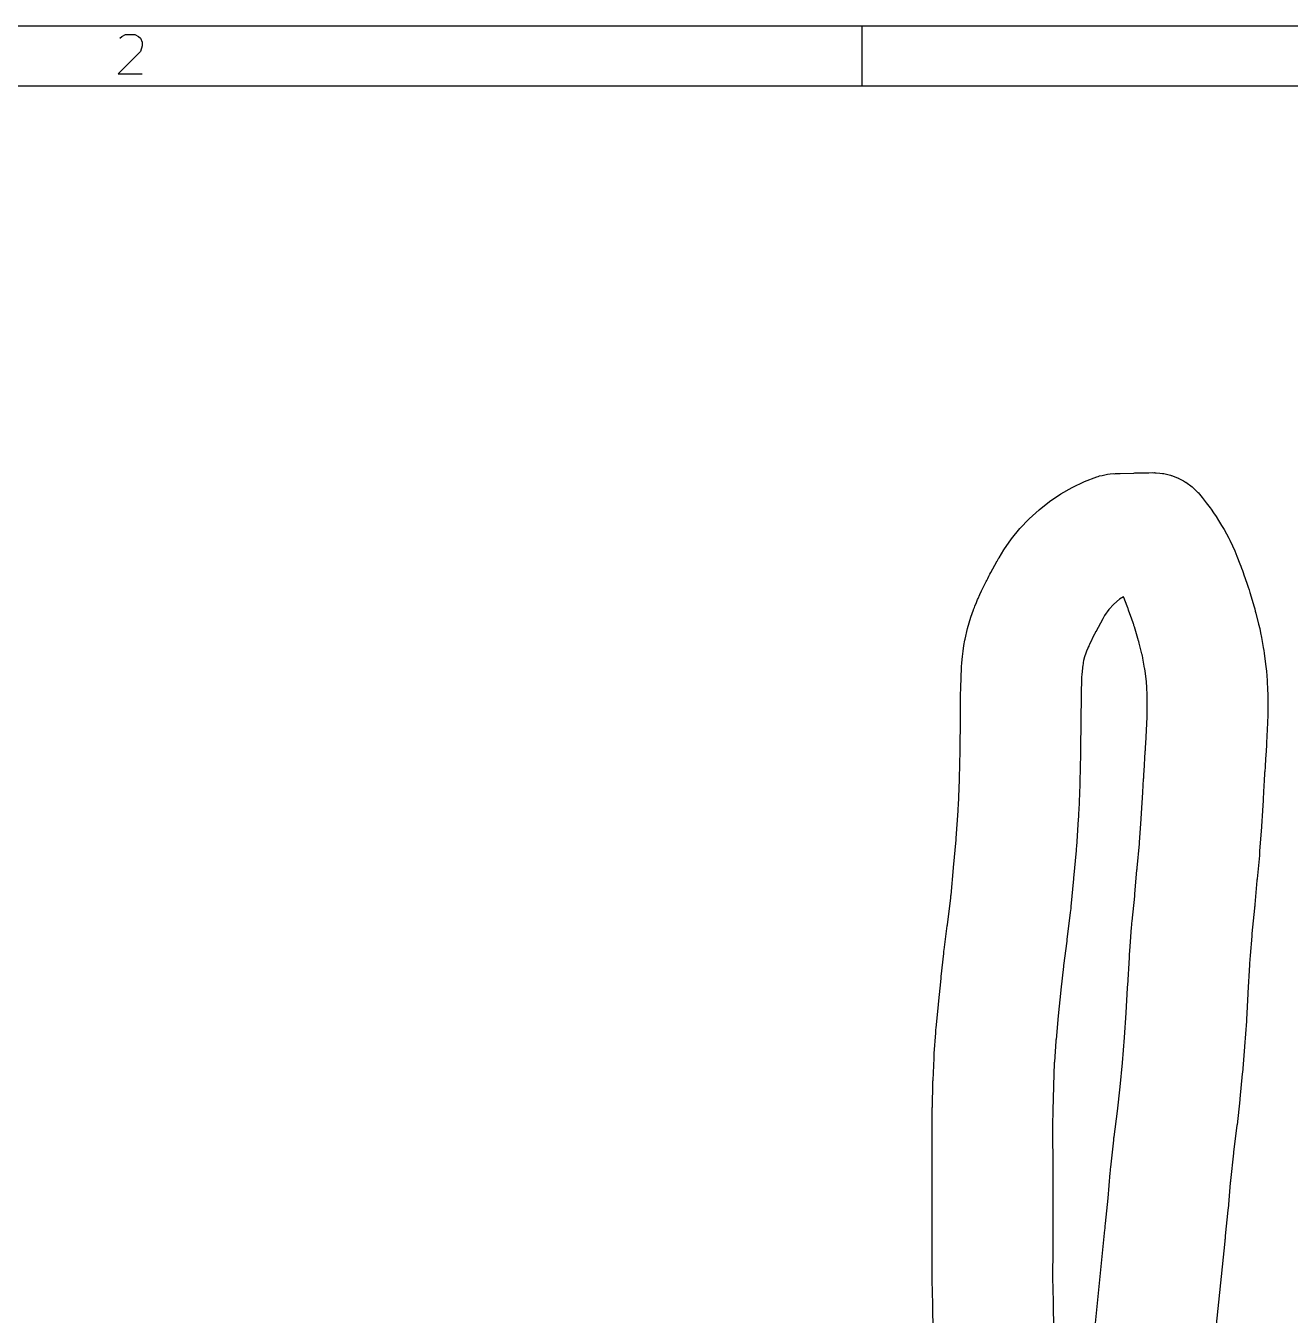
# Model space of a CAD drawing. Header units: inches. Extents: x 0.4 to 11.3, y -7.9 to -0.4.
# Drawn here: x 3.237 to 4.891, y -2.08 to -0.394 of the extents above; entities that cross this region are included whole.
import ezdxf

# ---------------------------------------------------------------- set-up
doc = ezdxf.new("R2010")
doc.units = ezdxf.units.IN
doc.header["$MEASUREMENT"] = 0
doc.layers.add('F.Cu', color=13, linetype='CONTINUOUS', true_color=0xc83434)

msp = doc.modelspace()

# ---------------------------------------------------------------- linework, layer by layer
at = {"layer": 'BLACK', "linetype": 'CONTINUOUS'}
for p, q in [((0.3937, -0.3937), (11.2993, -0.3937)), ((4.3307, -0.4724), (4.3307, -0.3937)), ((3.3601, -0.4101), (3.3625, -0.4077)), ((3.3625, -0.4077), (3.3674, -0.4053)), ((3.3674, -0.4053), (3.3796, -0.4053)), ((3.3796, -0.4053), (3.3845, -0.4077)), ((3.3845, -0.4077), (3.3869, -0.4101)), ((3.3869, -0.4101), (3.3893, -0.415)), ((3.3893, -0.4199), (3.3869, -0.4272)), ((3.3893, -0.415), (3.3893, -0.4199)), ((3.3869, -0.4272), (3.3577, -0.4564)), ((3.3577, -0.4564), (3.3893, -0.4564)), ((0.4724, -0.4724), (11.2206, -0.4724))]:
    msp.add_line(p, q, dxfattribs=at)
at = {"layer": 'F.Cu', "linetype": 'CONTINUOUS'}
for p, q in [((4.6056, -0.9973), (4.6215, -0.9898)), ((4.6215, -0.9898), (4.6378, -0.9835)), ((4.6378, -0.9835), (4.6395, -0.983)), ((4.6395, -0.983), (4.6411, -0.9824)), ((4.6411, -0.9824), (4.6447, -0.9816)), ((4.6447, -0.9816), (4.6482, -0.9807)), ((4.6482, -0.9807), (4.6499, -0.9805)), ((4.6499, -0.9805), (4.6516, -0.9801)), ((4.6516, -0.9801), (4.6552, -0.9798)), ((4.6552, -0.9798), (4.6589, -0.9793)), ((4.6589, -0.9793), (4.6606, -0.9794)), ((4.6606, -0.9794), (4.6623, -0.9792)), ((4.6623, -0.9792), (4.6626, -0.9792)), ((4.6626, -0.9792), (4.6632, -0.9792)), ((4.6632, -0.9792), (4.6638, -0.9792)), ((4.6638, -0.9792), (4.6641, -0.9792)), ((4.6641, -0.9792), (4.6665, -0.9791)), ((4.6641, -0.9792), (4.6641, -0.9792)), ((4.6665, -0.9791), (4.6665, -0.9791)), ((4.6665, -0.9791), (4.6665, -0.9791)), ((4.6665, -0.9791), (4.6671, -0.9791)), ((4.6671, -0.9791), (4.6677, -0.979)), ((4.6677, -0.979), (4.6683, -0.979)), ((4.6683, -0.979), (4.6862, -0.9785)), ((4.6683, -0.979), (4.6683, -0.979)), ((4.6862, -0.9785), (4.6873, -0.9784)), ((4.6862, -0.9785), (4.6862, -0.9785)), ((4.6862, -0.9785), (4.6862, -0.9785)), ((4.6873, -0.9784), (4.6884, -0.9784)), ((4.6884, -0.9784), (4.6895, -0.9784)), ((4.6895, -0.9784), (4.7055, -0.9781)), ((4.6895, -0.9784), (4.6895, -0.9784)), ((4.7055, -0.9781), (4.7056, -0.9781)), ((4.7056, -0.9781), (4.7057, -0.9781)), ((4.7057, -0.9781), (4.71, -0.978)), ((4.71, -0.978), (4.7123, -0.9781)), ((4.7123, -0.9781), (4.713, -0.978)), ((4.713, -0.978), (4.7135, -0.9781)), ((4.7135, -0.9781), (4.7151, -0.9781)), ((4.7151, -0.9781), (4.7199, -0.9786)), ((4.7199, -0.9786), (4.7237, -0.979)), ((4.7237, -0.979), (4.7245, -0.9792)), ((4.7245, -0.9792), (4.7254, -0.9793)), ((4.7254, -0.9793), (4.7304, -0.9805)), ((4.7304, -0.9805), (4.7342, -0.9814)), ((4.7342, -0.9814), (4.7347, -0.9816)), ((4.7347, -0.9816), (4.7353, -0.9818)), ((4.7353, -0.9818), (4.7408, -0.9839)), ((4.7408, -0.9839), (4.7442, -0.9852)), ((4.7442, -0.9852), (4.7446, -0.9854)), ((4.7446, -0.9854), (4.7449, -0.9855)), ((4.7449, -0.9855), (4.7511, -0.9889)), ((4.7511, -0.9889), (4.7537, -0.9904)), ((4.7537, -0.9904), (4.7538, -0.9904)), ((4.7538, -0.9904), (4.7539, -0.9905)), ((4.7539, -0.9905), (4.7622, -0.9967)), ((4.5759, -1.0157), (4.5904, -1.0059)), ((4.5904, -1.0059), (4.6056, -0.9973)), ((4.7622, -0.9967), (4.7623, -0.9967)), ((4.7623, -0.9967), (4.7623, -0.9967)), ((4.7623, -0.9967), (4.7635, -0.9979)), ((4.7635, -0.9979), (4.7696, -1.0038)), ((4.7696, -1.0038), (4.7698, -1.004)), ((4.7698, -1.004), (4.77, -1.0042)), ((4.77, -1.0042), (4.7755, -1.0107)), ((4.7755, -1.0107), (4.7808, -1.0173)), ((4.5491, -1.0383), (4.5621, -1.0265)), ((4.5621, -1.0265), (4.5759, -1.0157)), ((4.7808, -1.0173), (4.7859, -1.024)), ((4.7859, -1.024), (4.7859, -1.024)), ((4.7859, -1.024), (4.787, -1.0256)), ((4.787, -1.0256), (4.787, -1.0256)), ((4.787, -1.0256), (4.7904, -1.0305)), ((4.5371, -1.051), (4.5491, -1.0383)), ((4.7904, -1.0305), (4.7937, -1.0354)), ((4.7937, -1.0354), (4.7968, -1.0404)), ((4.7968, -1.0404), (4.7968, -1.0404)), ((4.7968, -1.0404), (4.8009, -1.0471)), ((4.526, -1.0646), (4.5371, -1.051)), ((4.8009, -1.0471), (4.8009, -1.0471)), ((4.8009, -1.0471), (4.8041, -1.0525)), ((4.8041, -1.0525), (4.8072, -1.058)), ((4.8072, -1.058), (4.8101, -1.0636)), ((4.5098, -1.0894), (4.516, -1.0789)), ((4.516, -1.0789), (4.526, -1.0646)), ((4.8101, -1.0636), (4.8101, -1.0636)), ((4.8101, -1.0636), (4.8101, -1.0636)), ((4.8101, -1.0636), (4.8115, -1.0665)), ((4.8115, -1.0665), (4.8115, -1.0665)), ((4.8115, -1.0665), (4.8117, -1.0667)), ((4.8117, -1.0667), (4.8118, -1.0669)), ((4.8118, -1.0669), (4.8118, -1.067)), ((4.8118, -1.067), (4.8118, -1.067)), ((4.8118, -1.067), (4.8118, -1.067)), ((4.8118, -1.067), (4.8119, -1.0671)), ((4.8119, -1.0671), (4.8119, -1.0672)), ((4.8119, -1.0672), (4.815, -1.0736)), ((4.815, -1.0736), (4.818, -1.0803)), ((4.4991, -1.1086), (4.507, -1.0941)), ((4.507, -1.0941), (4.507, -1.094)), ((4.507, -1.094), (4.5071, -1.094)), ((4.5071, -1.094), (4.5073, -1.0936)), ((4.5073, -1.0936), (4.5096, -1.0896)), ((4.5096, -1.0896), (4.5098, -1.0894)), ((4.818, -1.0803), (4.8208, -1.0871)), ((4.8208, -1.0871), (4.8208, -1.0871)), ((4.8208, -1.0871), (4.8248, -1.0974)), ((4.4964, -1.1136), (4.4978, -1.111)), ((4.4978, -1.111), (4.4979, -1.1109)), ((4.4978, -1.111), (4.4978, -1.111)), ((4.4979, -1.1109), (4.4991, -1.1086)), ((4.4991, -1.1086), (4.4991, -1.1086)), ((4.8248, -1.0974), (4.8248, -1.0974)), ((4.8248, -1.0974), (4.8259, -1.1002)), ((4.8259, -1.1002), (4.827, -1.1031)), ((4.827, -1.1031), (4.828, -1.1059)), ((4.828, -1.1059), (4.828, -1.1059)), ((4.828, -1.1059), (4.831, -1.1144)), ((4.487, -1.1325), (4.4929, -1.1205)), ((4.4929, -1.1205), (4.4931, -1.1202)), ((4.4931, -1.1202), (4.4937, -1.119)), ((4.4931, -1.1202), (4.4931, -1.1202)), ((4.4931, -1.1202), (4.4931, -1.1202)), ((4.4937, -1.119), (4.4951, -1.1163)), ((4.4937, -1.119), (4.4937, -1.119)), ((4.4937, -1.119), (4.4937, -1.119)), ((4.4951, -1.1163), (4.4964, -1.1136)), ((4.831, -1.1144), (4.831, -1.1145)), ((4.831, -1.1145), (4.8311, -1.1147)), ((4.8311, -1.1147), (4.8311, -1.1148)), ((4.8311, -1.1148), (4.8311, -1.1148)), ((4.8311, -1.1148), (4.8314, -1.1155)), ((4.8314, -1.1155), (4.8314, -1.1155)), ((4.8314, -1.1155), (4.8314, -1.1157)), ((4.8314, -1.1157), (4.8315, -1.1159)), ((4.8315, -1.1159), (4.8315, -1.1159)), ((4.8315, -1.1159), (4.8315, -1.1159)), ((4.8315, -1.1159), (4.8316, -1.1162)), ((4.8316, -1.1162), (4.8317, -1.1165)), ((4.8317, -1.1165), (4.8317, -1.1166)), ((4.8317, -1.1166), (4.8317, -1.1166)), ((4.8317, -1.1166), (4.8343, -1.124)), ((4.8343, -1.124), (4.8343, -1.124)), ((4.8343, -1.124), (4.8355, -1.1276)), ((4.8355, -1.1276), (4.8367, -1.1312)), ((4.4802, -1.1477), (4.4818, -1.1439)), ((4.4818, -1.1439), (4.4824, -1.1426)), ((4.4824, -1.1426), (4.4846, -1.1375)), ((4.4846, -1.1375), (4.487, -1.1326)), ((4.487, -1.1326), (4.487, -1.1325)), ((4.487, -1.1325), (4.487, -1.1325)), ((4.6675, -1.1436), (4.66, -1.1499)), ((4.6724, -1.1404), (4.6675, -1.1436)), ((4.6728, -1.1413), (4.6724, -1.1404)), ((4.6738, -1.1436), (4.6728, -1.1413)), ((4.6742, -1.1447), (4.6738, -1.1436)), ((4.6742, -1.1447), (4.6742, -1.1447)), ((4.6783, -1.155), (4.6742, -1.1447)), ((4.8367, -1.1312), (4.8378, -1.1348)), ((4.8378, -1.1348), (4.8378, -1.1348)), ((4.8378, -1.1348), (4.8433, -1.1533)), ((4.4729, -1.167), (4.4765, -1.1573)), ((4.4765, -1.1572), (4.4775, -1.1545)), ((4.4765, -1.1573), (4.4765, -1.1572)), ((4.4765, -1.1572), (4.4765, -1.1572)), ((4.4765, -1.1572), (4.4765, -1.1572)), ((4.4775, -1.1545), (4.4783, -1.1525)), ((4.4783, -1.1524), (4.4787, -1.1516)), ((4.4783, -1.1525), (4.4783, -1.1524)), ((4.4783, -1.1524), (4.4783, -1.1524)), ((4.4783, -1.1524), (4.4783, -1.1524)), ((4.4783, -1.1524), (4.4783, -1.1524)), ((4.4787, -1.1516), (4.4802, -1.1477)), ((4.4802, -1.1477), (4.4802, -1.1477)), ((4.4802, -1.1477), (4.4802, -1.1477)), ((4.4802, -1.1477), (4.4802, -1.1477)), ((4.4802, -1.1477), (4.4802, -1.1477)), ((4.4802, -1.1477), (4.4802, -1.1477)), ((4.4802, -1.1477), (4.4802, -1.1477)), ((4.6534, -1.1571), (4.6477, -1.165)), ((4.66, -1.1499), (4.6534, -1.1571)), ((4.6785, -1.1555), (4.6783, -1.155)), ((4.6783, -1.155), (4.6783, -1.155)), ((4.6788, -1.1564), (4.6785, -1.1555)), ((4.6792, -1.1574), (4.6788, -1.1564)), ((4.6793, -1.1578), (4.6792, -1.1574)), ((4.6823, -1.1663), (4.6793, -1.1578)), ((4.6793, -1.1578), (4.6793, -1.1578)), ((4.8433, -1.1533), (4.8433, -1.1533)), ((4.8433, -1.1533), (4.8441, -1.1562)), ((4.8441, -1.1562), (4.8449, -1.1591)), ((4.8449, -1.1591), (4.8457, -1.162)), ((4.8457, -1.162), (4.8457, -1.162)), ((4.8457, -1.162), (4.8493, -1.176)), ((4.4686, -1.1818), (4.4729, -1.167)), ((4.6454, -1.1693), (4.6363, -1.186)), ((4.6477, -1.165), (4.6454, -1.1693)), ((4.6823, -1.1664), (4.6823, -1.1663)), ((4.6824, -1.1665), (4.6823, -1.1664)), ((4.6823, -1.1664), (4.6823, -1.1664)), ((4.6823, -1.1664), (4.6823, -1.1664)), ((4.6824, -1.1666), (4.6824, -1.1665)), ((4.6824, -1.1665), (4.6824, -1.1665)), ((4.6824, -1.1667), (4.6824, -1.1666)), ((4.6824, -1.1666), (4.6824, -1.1666)), ((4.6827, -1.1674), (4.6824, -1.1667)), ((4.6827, -1.1675), (4.6827, -1.1674)), ((4.6827, -1.1674), (4.6827, -1.1674)), ((4.6827, -1.1674), (4.6827, -1.1674)), ((4.6827, -1.1676), (4.6827, -1.1675)), ((4.6828, -1.1677), (4.6827, -1.1676)), ((4.6828, -1.1678), (4.6828, -1.1677)), ((4.6828, -1.1677), (4.6828, -1.1677)), ((4.6829, -1.1679), (4.6828, -1.1678)), ((4.6828, -1.1678), (4.6828, -1.1678)), ((4.6829, -1.168), (4.6829, -1.1679)), ((4.6829, -1.1681), (4.6829, -1.168)), ((4.6829, -1.168), (4.6829, -1.168)), ((4.683, -1.1682), (4.6829, -1.1681)), ((4.683, -1.1683), (4.683, -1.1682)), ((4.683, -1.1682), (4.683, -1.1682)), ((4.6831, -1.1685), (4.683, -1.1683)), ((4.6856, -1.1759), (4.6831, -1.1685)), ((4.6859, -1.1765), (4.6856, -1.1759)), ((4.6856, -1.1759), (4.6856, -1.1759)), ((4.6862, -1.1777), (4.6859, -1.1765)), ((4.6866, -1.1789), (4.6862, -1.1777)), ((4.6868, -1.1795), (4.6866, -1.1789)), ((4.6923, -1.198), (4.6868, -1.1795)), ((4.6868, -1.1795), (4.6868, -1.1795)), ((4.8493, -1.176), (4.8493, -1.176)), ((4.8493, -1.176), (4.8507, -1.1818)), ((4.4639, -1.2041), (4.4652, -1.197)), ((4.4652, -1.1968), (4.4653, -1.1965)), ((4.4652, -1.1969), (4.4652, -1.1968)), ((4.4652, -1.197), (4.4652, -1.1969)), ((4.4652, -1.1969), (4.4652, -1.1969)), ((4.4652, -1.1969), (4.4652, -1.1969)), ((4.4653, -1.1963), (4.4654, -1.1959)), ((4.4653, -1.1965), (4.4653, -1.1963)), ((4.4654, -1.1959), (4.4686, -1.1818)), ((4.6344, -1.1898), (4.6284, -1.202)), ((4.6349, -1.1887), (4.6344, -1.1897)), ((4.6344, -1.1897), (4.6344, -1.1898)), ((4.6344, -1.1898), (4.6344, -1.1898)), ((4.6344, -1.1898), (4.6344, -1.1898)), ((4.6352, -1.1882), (4.6349, -1.1887)), ((4.6349, -1.1887), (4.6349, -1.1887)), ((4.6349, -1.1887), (4.6349, -1.1887)), ((4.6349, -1.1887), (4.6349, -1.1887)), ((4.6356, -1.1873), (4.6352, -1.1882)), ((4.6361, -1.1864), (4.6356, -1.1873)), ((4.6363, -1.186), (4.6361, -1.1864)), ((4.6363, -1.186), (4.6363, -1.186)), ((4.6363, -1.186), (4.6363, -1.186)), ((4.6363, -1.186), (4.6363, -1.186)), ((4.8507, -1.1818), (4.8519, -1.1877)), ((4.8519, -1.1877), (4.853, -1.1937)), ((4.853, -1.1937), (4.853, -1.1937)), ((4.853, -1.1937), (4.8553, -1.2067)), ((4.4621, -1.2185), (4.4629, -1.2113)), ((4.4629, -1.2113), (4.4639, -1.2041)), ((4.6242, -1.2116), (4.6233, -1.214)), ((4.626, -1.2074), (4.6242, -1.2116)), ((4.6242, -1.2116), (4.6242, -1.2116)), ((4.6261, -1.2072), (4.626, -1.2072)), ((4.626, -1.2072), (4.626, -1.2072)), ((4.626, -1.2072), (4.626, -1.2072)), ((4.626, -1.2072), (4.626, -1.2074)), ((4.626, -1.2074), (4.626, -1.2074)), ((4.6262, -1.2068), (4.6261, -1.2071)), ((4.6261, -1.2071), (4.6261, -1.2071)), ((4.6261, -1.2071), (4.6261, -1.2071)), ((4.6261, -1.2071), (4.6261, -1.2071)), ((4.6261, -1.2071), (4.6261, -1.2071)), ((4.6261, -1.2071), (4.6261, -1.2072)), ((4.6264, -1.2062), (4.6262, -1.2068)), ((4.627, -1.2048), (4.6264, -1.2062)), ((4.6272, -1.2045), (4.627, -1.2048)), ((4.6279, -1.2029), (4.6272, -1.2045)), ((4.6283, -1.2021), (4.6279, -1.2029)), ((4.6284, -1.202), (4.6283, -1.2021)), ((4.6283, -1.2021), (4.6283, -1.2021)), ((4.6284, -1.202), (4.6284, -1.202)), ((4.6924, -1.1985), (4.6923, -1.198)), ((4.6923, -1.198), (4.6923, -1.198)), ((4.6927, -1.1995), (4.6924, -1.1985)), ((4.693, -1.2004), (4.6927, -1.1995)), ((4.6931, -1.2009), (4.693, -1.2004)), ((4.6967, -1.2149), (4.6931, -1.2009)), ((4.6931, -1.2009), (4.6931, -1.2009)), ((4.8553, -1.2067), (4.8553, -1.2067)), ((4.8553, -1.2067), (4.856, -1.2104)), ((4.856, -1.2104), (4.8565, -1.2141)), ((4.4608, -1.2319), (4.4613, -1.2269)), ((4.4613, -1.2268), (4.4621, -1.2186)), ((4.4613, -1.2269), (4.4613, -1.2268)), ((4.4613, -1.2269), (4.4613, -1.2269)), ((4.4621, -1.2186), (4.4621, -1.2185)), ((4.4621, -1.2186), (4.4621, -1.2186)), ((4.6192, -1.2301), (4.6189, -1.2325)), ((4.6196, -1.2277), (4.6192, -1.2301)), ((4.6198, -1.2265), (4.6196, -1.2277)), ((4.6199, -1.2265), (4.6198, -1.2265)), ((4.6203, -1.2239), (4.6199, -1.2264)), ((4.6199, -1.2264), (4.6199, -1.2265)), ((4.6216, -1.2189), (4.6203, -1.2239)), ((4.6233, -1.214), (4.6216, -1.2189)), ((4.6969, -1.2159), (4.6967, -1.2149)), ((4.6967, -1.2149), (4.6967, -1.2149)), ((4.6974, -1.2178), (4.6969, -1.2159)), ((4.6978, -1.2198), (4.6974, -1.2178)), ((4.6979, -1.2208), (4.6978, -1.2198)), ((4.7002, -1.2339), (4.6979, -1.2208)), ((4.6979, -1.2208), (4.6979, -1.2208)), ((4.8565, -1.2141), (4.857, -1.2178)), ((4.857, -1.2178), (4.857, -1.2178)), ((4.857, -1.2178), (4.857, -1.2178)), ((4.857, -1.2178), (4.8587, -1.2315)), ((4.4597, -1.2634), (4.4603, -1.2421)), ((4.4603, -1.242), (4.4605, -1.237)), ((4.4603, -1.2421), (4.4603, -1.242)), ((4.4603, -1.2421), (4.4603, -1.2421)), ((4.4605, -1.237), (4.4608, -1.2319)), ((4.6177, -1.247), (4.6171, -1.2681)), ((4.6178, -1.2444), (4.6177, -1.2461)), ((4.6177, -1.2461), (4.6177, -1.247)), ((4.6177, -1.247), (4.6177, -1.247)), ((4.6179, -1.2427), (4.6178, -1.2444)), ((4.618, -1.242), (4.6179, -1.2427)), ((4.6188, -1.2338), (4.618, -1.242)), ((4.6189, -1.2325), (4.6188, -1.2338)), ((4.6188, -1.2338), (4.6188, -1.2338)), ((4.7003, -1.2345), (4.7002, -1.2339)), ((4.7002, -1.2339), (4.7002, -1.2339)), ((4.7005, -1.2357), (4.7003, -1.2345)), ((4.7007, -1.2369), (4.7005, -1.2357)), ((4.7008, -1.2376), (4.7007, -1.2369)), ((4.7025, -1.2512), (4.7008, -1.2376)), ((4.7008, -1.2376), (4.7008, -1.2376)), ((4.8587, -1.2315), (4.8587, -1.2315)), ((4.8587, -1.2315), (4.8594, -1.2376)), ((4.8594, -1.2376), (4.86, -1.2437)), ((4.86, -1.2437), (4.8603, -1.2498)), ((4.4596, -1.2651), (4.4597, -1.2635)), ((4.4597, -1.2635), (4.4597, -1.2634)), ((4.4597, -1.2634), (4.4597, -1.2634)), ((4.7025, -1.2513), (4.7025, -1.2512)), ((4.7026, -1.2523), (4.7025, -1.2513)), ((4.7028, -1.2543), (4.7026, -1.2523)), ((4.703, -1.2563), (4.7028, -1.2543)), ((4.703, -1.2573), (4.703, -1.2563)), ((4.7037, -1.2705), (4.703, -1.2573)), ((4.703, -1.2573), (4.703, -1.2573)), ((4.8603, -1.2498), (4.8603, -1.2498)), ((4.8603, -1.2498), (4.861, -1.2629)), ((4.861, -1.2629), (4.861, -1.2629)), ((4.861, -1.2629), (4.8611, -1.267)), ((4.4593, -1.3017), (4.4596, -1.2685)), ((4.4596, -1.2668), (4.4596, -1.2651)), ((4.4596, -1.2684), (4.4596, -1.2668)), ((4.4596, -1.2685), (4.4596, -1.2684)), ((4.4596, -1.2685), (4.4596, -1.2685)), ((4.617, -1.2696), (4.6168, -1.3028)), ((4.6171, -1.2683), (4.617, -1.2689)), ((4.617, -1.2689), (4.617, -1.2694)), ((4.617, -1.2694), (4.617, -1.2696)), ((4.617, -1.2696), (4.617, -1.2696)), ((4.6171, -1.2681), (4.6171, -1.2681)), ((4.6171, -1.2681), (4.6171, -1.2683)), ((4.7037, -1.2712), (4.7037, -1.2705)), ((4.7037, -1.2705), (4.7037, -1.2705)), ((4.7037, -1.2726), (4.7037, -1.2712)), ((4.7037, -1.2739), (4.7037, -1.2726)), ((4.7037, -1.2746), (4.7037, -1.2739)), ((4.7037, -1.2942), (4.7037, -1.2746)), ((4.7037, -1.2746), (4.7037, -1.2746)), ((4.8611, -1.267), (4.8612, -1.2711)), ((4.8612, -1.2753), (4.8611, -1.2949)), ((4.8612, -1.2711), (4.8612, -1.2752)), ((4.8612, -1.2752), (4.8612, -1.2753)), ((4.7023, -1.3235), (4.7036, -1.2977)), ((4.7036, -1.296), (4.7037, -1.2948)), ((4.7036, -1.2971), (4.7036, -1.296)), ((4.7036, -1.2977), (4.7036, -1.2971)), ((4.7036, -1.2977), (4.7036, -1.2977)), ((4.7037, -1.2948), (4.7037, -1.2942)), ((4.7037, -1.2942), (4.7037, -1.2942)), ((4.8611, -1.2949), (4.8611, -1.2949)), ((4.8611, -1.2949), (4.8611, -1.2984)), ((4.4591, -1.3389), (4.4593, -1.3018)), ((4.4593, -1.3018), (4.4593, -1.3017)), ((4.4593, -1.3017), (4.4593, -1.3017)), ((4.6168, -1.3029), (4.6165, -1.3401)), ((4.6168, -1.3028), (4.6168, -1.3029)), ((4.6168, -1.3029), (4.6168, -1.3029)), ((4.8609, -1.3054), (4.8596, -1.3312)), ((4.861, -1.3019), (4.8609, -1.3054)), ((4.8609, -1.3054), (4.8609, -1.3054)), ((4.8611, -1.2984), (4.861, -1.3019)), ((4.7014, -1.3377), (4.7022, -1.3248)), ((4.7022, -1.3248), (4.7023, -1.3246)), ((4.7022, -1.3248), (4.7022, -1.3248)), ((4.7023, -1.3237), (4.7023, -1.3235)), ((4.7023, -1.3235), (4.7023, -1.3235)), ((4.7023, -1.3241), (4.7023, -1.3237)), ((4.7023, -1.3246), (4.7023, -1.3241)), ((4.8596, -1.3312), (4.8595, -1.3324)), ((4.8596, -1.3312), (4.8596, -1.3312)), ((4.458, -1.3781), (4.459, -1.3413)), ((4.459, -1.3401), (4.4591, -1.3393)), ((4.459, -1.3409), (4.459, -1.3401)), ((4.459, -1.3413), (4.459, -1.3409)), ((4.459, -1.3413), (4.459, -1.3413)), ((4.4591, -1.3393), (4.4591, -1.3389)), ((4.4591, -1.3389), (4.4591, -1.3389)), ((4.6164, -1.3456), (4.6154, -1.3824)), ((4.6165, -1.3437), (4.6164, -1.3456)), ((4.6164, -1.3456), (4.6164, -1.3456)), ((4.6165, -1.3401), (4.6165, -1.3401)), ((4.6165, -1.3401), (4.6165, -1.3401)), ((4.6165, -1.3401), (4.6165, -1.3419)), ((4.6165, -1.3419), (4.6165, -1.3437)), ((4.7004, -1.3527), (4.7011, -1.3417)), ((4.7011, -1.3417), (4.7011, -1.3416)), ((4.7011, -1.3416), (4.7011, -1.3416)), ((4.7011, -1.3416), (4.7012, -1.3416)), ((4.7012, -1.3413), (4.7014, -1.338)), ((4.7012, -1.3414), (4.7012, -1.3413)), ((4.7012, -1.3415), (4.7012, -1.3414)), ((4.7012, -1.3414), (4.7012, -1.3414)), ((4.7012, -1.3416), (4.7012, -1.3415)), ((4.7012, -1.3415), (4.7012, -1.3415)), ((4.7014, -1.3378), (4.7014, -1.3377)), ((4.7014, -1.3379), (4.7014, -1.3378)), ((4.7014, -1.3378), (4.7014, -1.3378)), ((4.7014, -1.3378), (4.7014, -1.3378)), ((4.7014, -1.338), (4.7014, -1.3379)), ((4.7014, -1.3379), (4.7014, -1.3379)), ((4.7014, -1.338), (4.7014, -1.338)), ((4.7014, -1.338), (4.7014, -1.338)), ((4.8585, -1.3482), (4.8583, -1.3514)), ((4.8586, -1.3478), (4.8585, -1.348)), ((4.8585, -1.348), (4.8585, -1.3481)), ((4.8585, -1.3481), (4.8585, -1.3482)), ((4.8585, -1.3482), (4.8585, -1.3482)), ((4.8594, -1.335), (4.8586, -1.3478)), ((4.8586, -1.3478), (4.8586, -1.3478)), ((4.8595, -1.3337), (4.8594, -1.335)), ((4.8594, -1.335), (4.8594, -1.335)), ((4.8595, -1.3324), (4.8595, -1.3337)), ((4.6992, -1.3738), (4.6999, -1.361)), ((4.6999, -1.361), (4.7, -1.3601)), ((4.6999, -1.361), (4.6999, -1.361)), ((4.7, -1.3592), (4.7001, -1.3583)), ((4.7, -1.3601), (4.7, -1.3592)), ((4.7001, -1.3583), (4.7004, -1.353)), ((4.7001, -1.3583), (4.7001, -1.3583)), ((4.7004, -1.353), (4.7004, -1.3527)), ((4.7004, -1.353), (4.7004, -1.353)), ((4.7004, -1.353), (4.7004, -1.353)), ((4.8576, -1.3632), (4.8572, -1.3685)), ((4.8583, -1.352), (4.8576, -1.3629)), ((4.8576, -1.3629), (4.8576, -1.3629)), ((4.8576, -1.3629), (4.8576, -1.3629)), ((4.8576, -1.3629), (4.8576, -1.3632)), ((4.8576, -1.3632), (4.8576, -1.3632)), ((4.8583, -1.3514), (4.8583, -1.3515)), ((4.8583, -1.3515), (4.8583, -1.3516)), ((4.8583, -1.3516), (4.8583, -1.3518)), ((4.8583, -1.3518), (4.8583, -1.352)), ((4.4566, -1.4138), (4.458, -1.3795)), ((4.458, -1.3783), (4.458, -1.3781)), ((4.458, -1.3781), (4.458, -1.3781)), ((4.458, -1.3788), (4.458, -1.3783)), ((4.458, -1.3793), (4.458, -1.3788)), ((4.458, -1.3795), (4.458, -1.3793)), ((4.458, -1.3795), (4.458, -1.3795)), ((4.6154, -1.3824), (4.6154, -1.3824)), ((4.6154, -1.3824), (4.6154, -1.3835)), ((4.698, -1.3958), (4.6989, -1.3785)), ((4.6989, -1.3782), (4.699, -1.3781)), ((4.6989, -1.3783), (4.6989, -1.3782)), ((4.6989, -1.3782), (4.6989, -1.3782)), ((4.6989, -1.3784), (4.6989, -1.3783)), ((4.6989, -1.3783), (4.6989, -1.3783)), ((4.6989, -1.3785), (4.6989, -1.3784)), ((4.6989, -1.3784), (4.6989, -1.3784)), ((4.6989, -1.3784), (4.6989, -1.3784)), ((4.699, -1.3773), (4.6992, -1.3738)), ((4.699, -1.3776), (4.699, -1.3773)), ((4.699, -1.3773), (4.699, -1.3773)), ((4.699, -1.3773), (4.699, -1.3773)), ((4.699, -1.3781), (4.699, -1.3776)), ((4.699, -1.3776), (4.699, -1.3776)), ((4.6992, -1.3738), (4.6992, -1.3738)), ((4.6992, -1.3738), (4.6992, -1.3738)), ((4.8564, -1.3825), (4.8562, -1.386)), ((4.8571, -1.3698), (4.8564, -1.3825)), ((4.8564, -1.3825), (4.8564, -1.3825)), ((4.8572, -1.3692), (4.8571, -1.3696)), ((4.8571, -1.3696), (4.8571, -1.3698)), ((4.8571, -1.3698), (4.8571, -1.3698)), ((4.8572, -1.3685), (4.8572, -1.3686)), ((4.8572, -1.3686), (4.8572, -1.3686)), ((4.8572, -1.3686), (4.8572, -1.3688)), ((4.8572, -1.3688), (4.8572, -1.3692)), ((4.6153, -1.3857), (4.614, -1.4199)), ((4.6154, -1.3846), (4.6153, -1.3857)), ((4.6153, -1.3857), (4.6153, -1.3857)), ((4.6154, -1.3835), (4.6154, -1.3846)), ((4.6971, -1.4096), (4.6979, -1.3965)), ((4.6979, -1.3962), (4.698, -1.3959)), ((4.6979, -1.3964), (4.6979, -1.3962)), ((4.6979, -1.3965), (4.6979, -1.3964)), ((4.6979, -1.3965), (4.6979, -1.3965)), ((4.698, -1.3959), (4.698, -1.3958)), ((4.698, -1.3958), (4.698, -1.3958)), ((4.8562, -1.3872), (4.8552, -1.4045)), ((4.8562, -1.386), (4.8562, -1.386)), ((4.8562, -1.386), (4.8562, -1.3863)), ((4.8562, -1.3863), (4.8562, -1.3863)), ((4.8562, -1.3863), (4.8562, -1.3863)), ((4.8562, -1.3863), (4.8562, -1.3868)), ((4.8562, -1.3868), (4.8562, -1.3869)), ((4.8562, -1.3869), (4.8562, -1.3871)), ((4.8562, -1.3871), (4.8562, -1.3872)), ((4.8562, -1.3872), (4.8562, -1.3872)), ((4.4565, -1.4162), (4.4566, -1.4138)), ((4.4565, -1.4168), (4.4565, -1.4162)), ((4.4565, -1.4162), (4.4565, -1.4162)), ((4.4566, -1.4138), (4.4566, -1.4138)), ((4.4566, -1.4138), (4.4566, -1.4138)), ((4.6957, -1.4303), (4.6971, -1.4099)), ((4.6971, -1.4097), (4.6971, -1.4096)), ((4.6971, -1.4096), (4.6971, -1.4096)), ((4.6971, -1.4096), (4.6971, -1.4096)), ((4.6971, -1.4098), (4.6971, -1.4097)), ((4.6971, -1.4097), (4.6971, -1.4097)), ((4.6971, -1.4099), (4.6971, -1.4098)), ((4.6971, -1.4098), (4.6971, -1.4098)), ((4.6971, -1.4098), (4.6971, -1.4098)), ((4.8551, -1.4068), (4.8542, -1.4198)), ((4.8552, -1.4053), (4.8551, -1.406)), ((4.8551, -1.406), (4.8551, -1.4068)), ((4.8551, -1.4068), (4.8551, -1.4068)), ((4.8552, -1.4045), (4.8552, -1.4045)), ((4.8552, -1.4045), (4.8552, -1.4053)), ((4.4538, -1.4561), (4.4563, -1.4201)), ((4.4563, -1.42), (4.4564, -1.4194)), ((4.4563, -1.4201), (4.4563, -1.42)), ((4.4563, -1.42), (4.4563, -1.42)), ((4.4564, -1.4194), (4.4565, -1.4181)), ((4.4565, -1.4181), (4.4565, -1.4168)), ((4.6134, -1.4312), (4.6109, -1.4672)), ((4.6136, -1.4283), (4.6134, -1.4312)), ((4.6134, -1.4312), (4.6134, -1.4312)), ((4.6138, -1.4253), (4.6136, -1.4283)), ((4.6139, -1.4223), (4.6138, -1.4253)), ((4.614, -1.4199), (4.6139, -1.4223)), ((4.6139, -1.4223), (4.6139, -1.4223)), ((4.6139, -1.4223), (4.6139, -1.4223)), ((4.6935, -1.4617), (4.6957, -1.4307)), ((4.6957, -1.4304), (4.6957, -1.4303)), ((4.6957, -1.4303), (4.6957, -1.4303)), ((4.6957, -1.4305), (4.6957, -1.4304)), ((4.6957, -1.4306), (4.6957, -1.4305)), ((4.6957, -1.4307), (4.6957, -1.4306)), ((4.6957, -1.4307), (4.6957, -1.4307)), ((4.8542, -1.4201), (4.8529, -1.4405)), ((4.8542, -1.4198), (4.8542, -1.4198)), ((4.8542, -1.4198), (4.8542, -1.4199)), ((4.8542, -1.4199), (4.8542, -1.4201)), ((4.8542, -1.4201), (4.8542, -1.4201)), ((4.8542, -1.4201), (4.8542, -1.4201)), ((4.8528, -1.4416), (4.8506, -1.4726)), ((4.8529, -1.4406), (4.8528, -1.4409)), ((4.8528, -1.4409), (4.8528, -1.4413)), ((4.8528, -1.4413), (4.8528, -1.4416)), ((4.8528, -1.4416), (4.8528, -1.4416)), ((4.8528, -1.4416), (4.8528, -1.4416)), ((4.8529, -1.4405), (4.8529, -1.4406)), ((4.8529, -1.4406), (4.8529, -1.4406)), ((4.4504, -1.4942), (4.4536, -1.4583)), ((4.4536, -1.4579), (4.4537, -1.4572)), ((4.4536, -1.4583), (4.4536, -1.4579)), ((4.4536, -1.4583), (4.4536, -1.4583)), ((4.4537, -1.4572), (4.4538, -1.4565)), ((4.4538, -1.4565), (4.4538, -1.4561)), ((4.4538, -1.4561), (4.4538, -1.4561)), ((4.6904, -1.4946), (4.6934, -1.4636)), ((4.6934, -1.4633), (4.6935, -1.4626)), ((4.6934, -1.4636), (4.6934, -1.4633)), ((4.6934, -1.4636), (4.6934, -1.4636)), ((4.6935, -1.462), (4.6935, -1.4617)), ((4.6935, -1.4617), (4.6935, -1.4617)), ((4.6935, -1.4626), (4.6935, -1.462)), ((4.6105, -1.4723), (4.6072, -1.5082)), ((4.6106, -1.4706), (4.6105, -1.4723)), ((4.6105, -1.4723), (4.6105, -1.4723)), ((4.6107, -1.4689), (4.6106, -1.4706)), ((4.6109, -1.4672), (4.6107, -1.4689)), ((4.6109, -1.4672), (4.6109, -1.4672)), ((4.8502, -1.4785), (4.8472, -1.5094)), ((4.8503, -1.4765), (4.8502, -1.4785)), ((4.8502, -1.4785), (4.8502, -1.4785)), ((4.8505, -1.4746), (4.8503, -1.4765)), ((4.8506, -1.4726), (4.8505, -1.4746)), ((4.8506, -1.4726), (4.8506, -1.4726)), ((4.447, -1.5306), (4.4503, -1.4947)), ((4.4503, -1.4946), (4.4504, -1.4945)), ((4.4503, -1.4947), (4.4503, -1.4946)), ((4.4503, -1.4947), (4.4503, -1.4947)), ((4.4504, -1.4943), (4.4504, -1.4942)), ((4.4504, -1.4942), (4.4504, -1.4942)), ((4.4504, -1.4945), (4.4504, -1.4943)), ((4.6874, -1.5292), (4.6902, -1.4975)), ((4.6902, -1.4971), (4.6903, -1.4965)), ((4.6902, -1.4975), (4.6902, -1.4971)), ((4.6902, -1.4975), (4.6902, -1.4975)), ((4.6903, -1.4959), (4.6904, -1.4954)), ((4.6903, -1.4965), (4.6903, -1.4959)), ((4.6903, -1.4959), (4.6903, -1.4959)), ((4.6903, -1.4959), (4.6903, -1.4959)), ((4.6904, -1.4947), (4.6904, -1.4946)), ((4.6904, -1.4946), (4.6904, -1.4946)), ((4.6904, -1.4948), (4.6904, -1.4947)), ((4.6904, -1.4947), (4.6904, -1.4947)), ((4.6904, -1.4949), (4.6904, -1.4948)), ((4.6904, -1.495), (4.6904, -1.4949)), ((4.6904, -1.4951), (4.6904, -1.495)), ((4.6904, -1.4954), (4.6904, -1.4951)), ((4.6071, -1.5094), (4.6038, -1.5453)), ((4.6072, -1.509), (4.6071, -1.5094)), ((4.6071, -1.5094), (4.6071, -1.5094)), ((4.6072, -1.5082), (4.6072, -1.5082)), ((4.6072, -1.5082), (4.6072, -1.5086)), ((4.6072, -1.5086), (4.6072, -1.509)), ((4.8471, -1.5112), (4.8443, -1.5428)), ((4.8472, -1.51), (4.8471, -1.5103)), ((4.8471, -1.5103), (4.8471, -1.5103)), ((4.8471, -1.5103), (4.8471, -1.5104)), ((4.8471, -1.5104), (4.8471, -1.5107)), ((4.8471, -1.5107), (4.8471, -1.5109)), ((4.8471, -1.5109), (4.8471, -1.511)), ((4.8471, -1.511), (4.8471, -1.5111)), ((4.8471, -1.5111), (4.8471, -1.5112)), ((4.8472, -1.5094), (4.8472, -1.5094)), ((4.8472, -1.5094), (4.8472, -1.5097)), ((4.8472, -1.5097), (4.8472, -1.51)), ((4.8472, -1.51), (4.8472, -1.51)), ((4.4423, -1.5694), (4.4466, -1.534)), ((4.4466, -1.534), (4.4467, -1.5334)), ((4.4466, -1.534), (4.4466, -1.534)), ((4.4466, -1.534), (4.4466, -1.534)), ((4.4467, -1.5334), (4.4468, -1.5323)), ((4.4468, -1.5323), (4.4469, -1.5311)), ((4.4469, -1.5311), (4.447, -1.5306)), ((4.447, -1.5306), (4.447, -1.5306)), ((4.6838, -1.5647), (4.6872, -1.5317)), ((4.6872, -1.5314), (4.6873, -1.531)), ((4.6872, -1.5317), (4.6872, -1.5314)), ((4.6873, -1.53), (4.6874, -1.5297)), ((4.6873, -1.5302), (4.6873, -1.53)), ((4.6873, -1.5303), (4.6873, -1.5302)), ((4.6873, -1.5305), (4.6873, -1.5303)), ((4.6873, -1.531), (4.6873, -1.5305)), ((4.6874, -1.5293), (4.6874, -1.5292)), ((4.6874, -1.5294), (4.6874, -1.5293)), ((4.6874, -1.5295), (4.6874, -1.5294)), ((4.6874, -1.5294), (4.6874, -1.5294)), ((4.6874, -1.5296), (4.6874, -1.5295)), ((4.6874, -1.5297), (4.6874, -1.5296)), ((4.6874, -1.5297), (4.6874, -1.5297)), ((4.6032, -1.5506), (4.6029, -1.5532)), ((4.6035, -1.5479), (4.6032, -1.5506)), ((4.6038, -1.5453), (4.6035, -1.5479)), ((4.6038, -1.5453), (4.6038, -1.5453)), ((4.8439, -1.5477), (4.8405, -1.5808)), ((4.844, -1.5463), (4.8439, -1.5477)), ((4.8439, -1.5477), (4.8439, -1.5477)), ((4.8439, -1.5477), (4.8439, -1.5477)), ((4.8441, -1.545), (4.844, -1.5463)), ((4.8442, -1.544), (4.8441, -1.545)), ((4.8443, -1.5433), (4.8442, -1.5436)), ((4.8442, -1.5436), (4.8442, -1.5436)), ((4.8442, -1.5436), (4.8442, -1.5437)), ((4.8442, -1.5437), (4.8442, -1.544)), ((4.8442, -1.544), (4.8442, -1.544)), ((4.8443, -1.5428), (4.8443, -1.5429)), ((4.8443, -1.5429), (4.8443, -1.5433)), ((4.6029, -1.5532), (4.5986, -1.5886)), ((4.6029, -1.5532), (4.6029, -1.5532)), ((4.6833, -1.5699), (4.6836, -1.5673)), ((4.6836, -1.5673), (4.6838, -1.5647)), ((4.6838, -1.5647), (4.6838, -1.5647)), ((4.438, -1.602), (4.4421, -1.5705)), ((4.4421, -1.5704), (4.4422, -1.5702)), ((4.4421, -1.5705), (4.4421, -1.5704)), ((4.4421, -1.5704), (4.4421, -1.5704)), ((4.4422, -1.5696), (4.4423, -1.5694)), ((4.4422, -1.5699), (4.4422, -1.5696)), ((4.4422, -1.5702), (4.4422, -1.5699)), ((4.4423, -1.5694), (4.4423, -1.5694)), ((4.6812, -1.5978), (4.6831, -1.5724)), ((4.6831, -1.5724), (4.6833, -1.5699)), ((4.6831, -1.5724), (4.6831, -1.5724)), ((4.8402, -1.5841), (4.8383, -1.6094)), ((4.8403, -1.5824), (4.8402, -1.5835)), ((4.8402, -1.5835), (4.8402, -1.5841)), ((4.8402, -1.5841), (4.8402, -1.5841)), ((4.8404, -1.5813), (4.8403, -1.5824)), ((4.8405, -1.5808), (4.8404, -1.5813)), ((4.8405, -1.5808), (4.8405, -1.5808)), ((4.5983, -1.5909), (4.5941, -1.6224)), ((4.5984, -1.5902), (4.5983, -1.5909)), ((4.5983, -1.5909), (4.5983, -1.5909)), ((4.5985, -1.5894), (4.5984, -1.5902)), ((4.5986, -1.5886), (4.5985, -1.5894)), ((4.5986, -1.5886), (4.5986, -1.5886)), ((4.6805, -1.6084), (4.6812, -1.5978)), ((4.6812, -1.5978), (4.6812, -1.5978)), ((4.4341, -1.6371), (4.4374, -1.6068)), ((4.4374, -1.6067), (4.4376, -1.6052)), ((4.4374, -1.6068), (4.4374, -1.6067)), ((4.4374, -1.6068), (4.4374, -1.6068)), ((4.4376, -1.6052), (4.4378, -1.6036)), ((4.4378, -1.6036), (4.438, -1.6021)), ((4.438, -1.6021), (4.438, -1.602)), ((4.438, -1.602), (4.438, -1.602)), ((4.678, -1.6485), (4.6802, -1.6121)), ((4.6802, -1.6121), (4.6803, -1.6108)), ((4.6802, -1.6121), (4.6802, -1.6121)), ((4.6802, -1.6121), (4.6802, -1.6121)), ((4.6803, -1.6108), (4.6804, -1.6096)), ((4.6804, -1.6096), (4.6805, -1.6084)), ((4.6805, -1.6084), (4.6805, -1.6084)), ((4.8383, -1.6094), (4.8375, -1.62)), ((4.8383, -1.6094), (4.8383, -1.6094)), ((4.8383, -1.6094), (4.8383, -1.6094)), ((4.594, -1.6239), (4.5907, -1.6542)), ((4.5941, -1.6231), (4.594, -1.6237)), ((4.594, -1.6237), (4.594, -1.6239)), ((4.594, -1.6239), (4.594, -1.6239)), ((4.5941, -1.6224), (4.5941, -1.6224)), ((4.5941, -1.6224), (4.5941, -1.6226)), ((4.5941, -1.6226), (4.5941, -1.6231)), ((4.8374, -1.6217), (4.8352, -1.6581)), ((4.8375, -1.6204), (4.8374, -1.6209)), ((4.8374, -1.6209), (4.8374, -1.6214)), ((4.8374, -1.6214), (4.8374, -1.6217)), ((4.8374, -1.6217), (4.8374, -1.6217)), ((4.8375, -1.62), (4.8375, -1.6201)), ((4.8375, -1.6201), (4.8375, -1.6201)), ((4.8375, -1.6201), (4.8375, -1.6204)), ((4.4305, -1.6731), (4.4339, -1.6393)), ((4.4339, -1.6392), (4.434, -1.6385)), ((4.4339, -1.6393), (4.4339, -1.6392)), ((4.4339, -1.6392), (4.4339, -1.6392)), ((4.434, -1.6379), (4.4341, -1.6372)), ((4.434, -1.6385), (4.434, -1.6379)), ((4.4341, -1.6372), (4.4341, -1.6371)), ((4.4341, -1.6372), (4.4341, -1.6372)), ((4.6762, -1.6844), (4.6778, -1.6516)), ((4.6778, -1.6516), (4.6779, -1.6506)), ((4.6778, -1.6516), (4.6778, -1.6516)), ((4.6779, -1.6495), (4.678, -1.6485)), ((4.6779, -1.6506), (4.6779, -1.6495)), ((4.678, -1.6485), (4.678, -1.6485)), ((4.5906, -1.6548), (4.5873, -1.6885)), ((4.5907, -1.6543), (4.5906, -1.6545)), ((4.5906, -1.6545), (4.5906, -1.6547)), ((4.5906, -1.6547), (4.5906, -1.6548)), ((4.5906, -1.6548), (4.5906, -1.6548)), ((4.5907, -1.6542), (4.5907, -1.6542)), ((4.5907, -1.6542), (4.5907, -1.6543)), ((4.8351, -1.6594), (4.8334, -1.6933)), ((4.8352, -1.6583), (4.8351, -1.6587)), ((4.8351, -1.6587), (4.8351, -1.6592)), ((4.8351, -1.6592), (4.8351, -1.6594)), ((4.8351, -1.6594), (4.8351, -1.6594)), ((4.8352, -1.6581), (4.8352, -1.6581)), ((4.8352, -1.6581), (4.8352, -1.6583)), ((4.4275, -1.7044), (4.4305, -1.6734)), ((4.4305, -1.6732), (4.4305, -1.6731)), ((4.4305, -1.6734), (4.4305, -1.6732)), ((4.6737, -1.7165), (4.6762, -1.6844)), ((4.5873, -1.6885), (4.5843, -1.7195)), ((4.8333, -1.6954), (4.8307, -1.7286)), ((4.8334, -1.6933), (4.8333, -1.6943)), ((4.8333, -1.6943), (4.8333, -1.6954)), ((4.4251, -1.7375), (4.427, -1.7104)), ((4.427, -1.7104), (4.4272, -1.7084)), ((4.427, -1.7104), (4.427, -1.7104)), ((4.427, -1.7104), (4.427, -1.7104)), ((4.4272, -1.7084), (4.4273, -1.7064)), ((4.4273, -1.7064), (4.4275, -1.7044)), ((4.4275, -1.7044), (4.4275, -1.7044)), ((4.5843, -1.7195), (4.5842, -1.7198)), ((4.5842, -1.7198), (4.5842, -1.7204)), ((4.5843, -1.7195), (4.5843, -1.7195)), ((4.6711, -1.7499), (4.6737, -1.7165)), ((4.5841, -1.7214), (4.5822, -1.7486)), ((4.5842, -1.7204), (4.5841, -1.7211)), ((4.5841, -1.7211), (4.5841, -1.7214)), ((4.5841, -1.7214), (4.5841, -1.7214)), ((4.8307, -1.7288), (4.828, -1.763)), ((4.8307, -1.7286), (4.8307, -1.7287)), ((4.8307, -1.7287), (4.8307, -1.7288)), ((4.4235, -1.7725), (4.4248, -1.7435)), ((4.4248, -1.7434), (4.4249, -1.7415)), ((4.4248, -1.7435), (4.4248, -1.7434)), ((4.4248, -1.7434), (4.4248, -1.7434)), ((4.4249, -1.7415), (4.425, -1.7395)), ((4.425, -1.7395), (4.4251, -1.7376)), ((4.4251, -1.7376), (4.4251, -1.7375)), ((4.4251, -1.7376), (4.4251, -1.7376)), ((4.5821, -1.7504), (4.5808, -1.7794)), ((4.5822, -1.7489), (4.5821, -1.7495)), ((4.5821, -1.7495), (4.5821, -1.7502)), ((4.5821, -1.7502), (4.5821, -1.7504)), ((4.5822, -1.7486), (4.5822, -1.7486)), ((4.5822, -1.7486), (4.5822, -1.7489)), ((4.6681, -1.7813), (4.6711, -1.7499)), ((4.8279, -1.7643), (4.8248, -1.7969)), ((4.828, -1.763), (4.8279, -1.7637)), ((4.8279, -1.7637), (4.8279, -1.7643)), ((4.4226, -1.8074), (4.4234, -1.7765)), ((4.4234, -1.7738), (4.4235, -1.7725)), ((4.4234, -1.7751), (4.4234, -1.7738)), ((4.4234, -1.7764), (4.4234, -1.7751)), ((4.4234, -1.7765), (4.4234, -1.7764)), ((4.4234, -1.7764), (4.4234, -1.7764)), ((4.4235, -1.7725), (4.4235, -1.7725)), ((4.4235, -1.7725), (4.4235, -1.7725)), ((4.5808, -1.7806), (4.58, -1.8115)), ((4.5808, -1.7794), (4.5808, -1.7794)), ((4.5808, -1.7794), (4.5808, -1.7795)), ((4.5808, -1.7795), (4.5808, -1.78)), ((4.5808, -1.78), (4.5808, -1.7804)), ((4.5808, -1.7804), (4.5808, -1.7806)), ((4.5808, -1.7806), (4.5808, -1.7806)), ((4.6645, -1.8128), (4.6681, -1.7813)), ((4.8246, -1.7982), (4.821, -1.8309)), ((4.8247, -1.7976), (4.8246, -1.7982)), ((4.8248, -1.7969), (4.8247, -1.7976)), ((4.4223, -1.8293), (4.4225, -1.8111)), ((4.4225, -1.8087), (4.4226, -1.8075)), ((4.4225, -1.8099), (4.4225, -1.8087)), ((4.4225, -1.8111), (4.4225, -1.8099)), ((4.4225, -1.8111), (4.4225, -1.8111)), ((4.4225, -1.8111), (4.4225, -1.8111)), ((4.4226, -1.8075), (4.4226, -1.8074)), ((4.4226, -1.8075), (4.4226, -1.8075)), ((4.58, -1.8126), (4.5798, -1.8307)), ((4.58, -1.8115), (4.58, -1.8115)), ((4.58, -1.8115), (4.58, -1.8116)), ((4.58, -1.8116), (4.58, -1.812)), ((4.58, -1.812), (4.58, -1.8124)), ((4.58, -1.8124), (4.58, -1.8126)), ((4.58, -1.8126), (4.58, -1.8126)), ((4.6603, -1.8464), (4.6645, -1.8128)), ((4.4222, -1.8424), (4.4223, -1.8293)), ((4.4223, -1.8293), (4.4223, -1.8293)), ((4.5798, -1.8307), (4.5797, -1.8438)), ((4.5798, -1.8307), (4.5798, -1.8307)), ((4.5798, -1.8307), (4.5798, -1.8307)), ((4.8209, -1.8319), (4.8166, -1.8661)), ((4.821, -1.8309), (4.8209, -1.8314)), ((4.8209, -1.8314), (4.8209, -1.8319)), ((4.4222, -1.8437), (4.4222, -1.8424)), ((4.4222, -1.8424), (4.4222, -1.8424)), ((4.4222, -1.8424), (4.4222, -1.8424)), ((4.4222, -1.845), (4.4222, -1.8437)), ((4.4222, -1.8463), (4.4222, -1.845)), ((4.4225, -1.8807), (4.4222, -1.8463)), ((4.4222, -1.8463), (4.4222, -1.8463)), ((4.4222, -1.8463), (4.4222, -1.8463)), ((4.5797, -1.8438), (4.5797, -1.8438)), ((4.5797, -1.8438), (4.5797, -1.844)), ((4.5797, -1.844), (4.5797, -1.8444)), ((4.5797, -1.8444), (4.5797, -1.8449)), ((4.5797, -1.8449), (4.5797, -1.845)), ((4.5797, -1.845), (4.5797, -1.845)), ((4.5797, -1.845), (4.58, -1.8794)), ((4.6559, -1.8864), (4.6598, -1.8508)), ((4.6598, -1.8508), (4.66, -1.8494)), ((4.6598, -1.8508), (4.6598, -1.8508)), ((4.66, -1.8494), (4.6601, -1.8479)), ((4.6601, -1.8479), (4.6603, -1.8465)), ((4.6603, -1.8465), (4.6603, -1.8464)), ((4.8164, -1.8679), (4.8125, -1.9036)), ((4.8165, -1.867), (4.8164, -1.8676)), ((4.8164, -1.8676), (4.8164, -1.8679)), ((4.8164, -1.8679), (4.8164, -1.8679)), ((4.8166, -1.8661), (4.8165, -1.8664)), ((4.8165, -1.8664), (4.8165, -1.867)), ((4.8166, -1.8661), (4.8166, -1.8661)), ((4.4225, -1.8809), (4.4225, -1.8807)), ((4.4225, -1.8807), (4.4225, -1.8807)), ((4.4225, -1.8811), (4.4225, -1.8809)), ((4.4225, -1.8814), (4.4225, -1.8811)), ((4.4225, -1.8816), (4.4225, -1.8814)), ((4.4225, -1.9188), (4.4225, -1.8816)), ((4.4225, -1.8816), (4.4225, -1.8816)), ((4.58, -1.8794), (4.58, -1.8794)), ((4.58, -1.8794), (4.58, -1.8801)), ((4.58, -1.8801), (4.58, -1.8807)), ((4.58, -1.8807), (4.58, -1.8814)), ((4.58, -1.8814), (4.58, -1.8814)), ((4.58, -1.8814), (4.58, -1.8814)), ((4.58, -1.8814), (4.58, -1.9186)), ((4.6557, -1.8888), (4.6559, -1.8864)), ((4.6559, -1.8864), (4.6559, -1.8864)), ((4.6524, -1.9268), (4.6552, -1.8935)), ((4.6552, -1.8935), (4.6554, -1.8912)), ((4.6552, -1.8935), (4.6552, -1.8935)), ((4.6554, -1.8912), (4.6557, -1.8888)), ((4.8123, -1.9051), (4.8122, -1.9061)), ((4.8124, -1.9041), (4.8123, -1.9051)), ((4.8125, -1.9036), (4.8124, -1.9041)), ((4.8125, -1.9036), (4.8125, -1.9036)), ((4.4225, -1.9189), (4.4225, -1.9188)), ((4.4225, -1.919), (4.4225, -1.9189)), ((4.4225, -1.9935), (4.4225, -1.919)), ((4.58, -1.9186), (4.58, -1.9188)), ((4.58, -1.9188), (4.58, -1.919)), ((4.58, -1.919), (4.58, -1.9935)), ((4.8122, -1.9066), (4.8093, -1.9407)), ((4.8122, -1.9061), (4.8122, -1.9066)), ((4.8122, -1.9066), (4.8122, -1.9066)), ((4.649, -1.9598), (4.6524, -1.9268)), ((4.8092, -1.9423), (4.8057, -1.976)), ((4.8093, -1.9407), (4.8092, -1.9415)), ((4.8092, -1.9415), (4.8092, -1.9423)), ((4.6336, -2.1119), (4.6483, -1.9682)), ((4.6483, -1.9682), (4.6484, -1.9665)), ((4.6484, -1.9665), (4.6487, -1.9632)), ((4.6487, -1.9632), (4.649, -1.9598)), ((4.649, -1.9598), (4.649, -1.9598)), ((4.8051, -1.9831), (4.79, -2.13)), ((4.8052, -1.9809), (4.8051, -1.9831)), ((4.8053, -1.9803), (4.8052, -1.9809)), ((4.8054, -1.9796), (4.8053, -1.9803)), ((4.8055, -1.9782), (4.8054, -1.9796)), ((4.8056, -1.9767), (4.8055, -1.9782)), ((4.8057, -1.976), (4.8056, -1.9767)), ((4.8057, -1.976), (4.8057, -1.976)), ((4.4222, -2.0264), (4.4225, -1.9947)), ((4.4225, -1.9937), (4.4225, -1.9935)), ((4.4225, -1.9935), (4.4225, -1.9935)), ((4.4225, -1.9941), (4.4225, -1.9937)), ((4.4225, -1.9945), (4.4225, -1.9941)), ((4.4225, -1.9947), (4.4225, -1.9945)), ((4.4225, -1.9947), (4.4225, -1.9947)), ((4.58, -1.9962), (4.5797, -2.0279)), ((4.58, -1.9935), (4.58, -1.9935)), ((4.58, -1.9935), (4.58, -1.9944)), ((4.58, -1.9944), (4.58, -1.9953)), ((4.58, -1.9953), (4.58, -1.9962)), ((4.58, -1.9962), (4.58, -1.9962)), ((4.4222, -2.0289), (4.4222, -2.0264)), ((4.4222, -2.0264), (4.4222, -2.0264)), ((4.4222, -2.0264), (4.4222, -2.0264)), ((4.4222, -2.0314), (4.4222, -2.0289)), ((4.4223, -2.0338), (4.4222, -2.0314)), ((4.4223, -2.0339), (4.4223, -2.0338)), ((4.4223, -2.0338), (4.4223, -2.0338)), ((4.423, -2.0654), (4.4223, -2.0339)), ((4.5797, -2.0279), (4.5797, -2.0279)), ((4.5797, -2.0279), (4.5797, -2.0283)), ((4.5797, -2.0283), (4.5797, -2.0291)), ((4.5797, -2.0291), (4.5797, -2.0299)), ((4.5797, -2.0299), (4.5797, -2.0303)), ((4.5797, -2.0303), (4.5804, -2.0617)), ((4.423, -2.0655), (4.423, -2.0654)), ((4.423, -2.0654), (4.423, -2.0654)), ((4.423, -2.0658), (4.423, -2.0655)), ((4.423, -2.0661), (4.423, -2.0658)), ((4.423, -2.0662), (4.423, -2.0661)), ((4.4236, -2.1017), (4.423, -2.0662)), ((4.423, -2.0662), (4.423, -2.0662)), ((4.5804, -2.0617), (4.5804, -2.0617)), ((4.5804, -2.0617), (4.5805, -2.0624)), ((4.5805, -2.0624), (4.5805, -2.063)), ((4.5805, -2.063), (4.5805, -2.0636)), ((4.5805, -2.0636), (4.5805, -2.0636)), ((4.5805, -2.0636), (4.5805, -2.0636)), ((4.5805, -2.0636), (4.5811, -2.0991))]:
    msp.add_line(p, q, dxfattribs=at)

doc.saveas('drawing.dxf')
